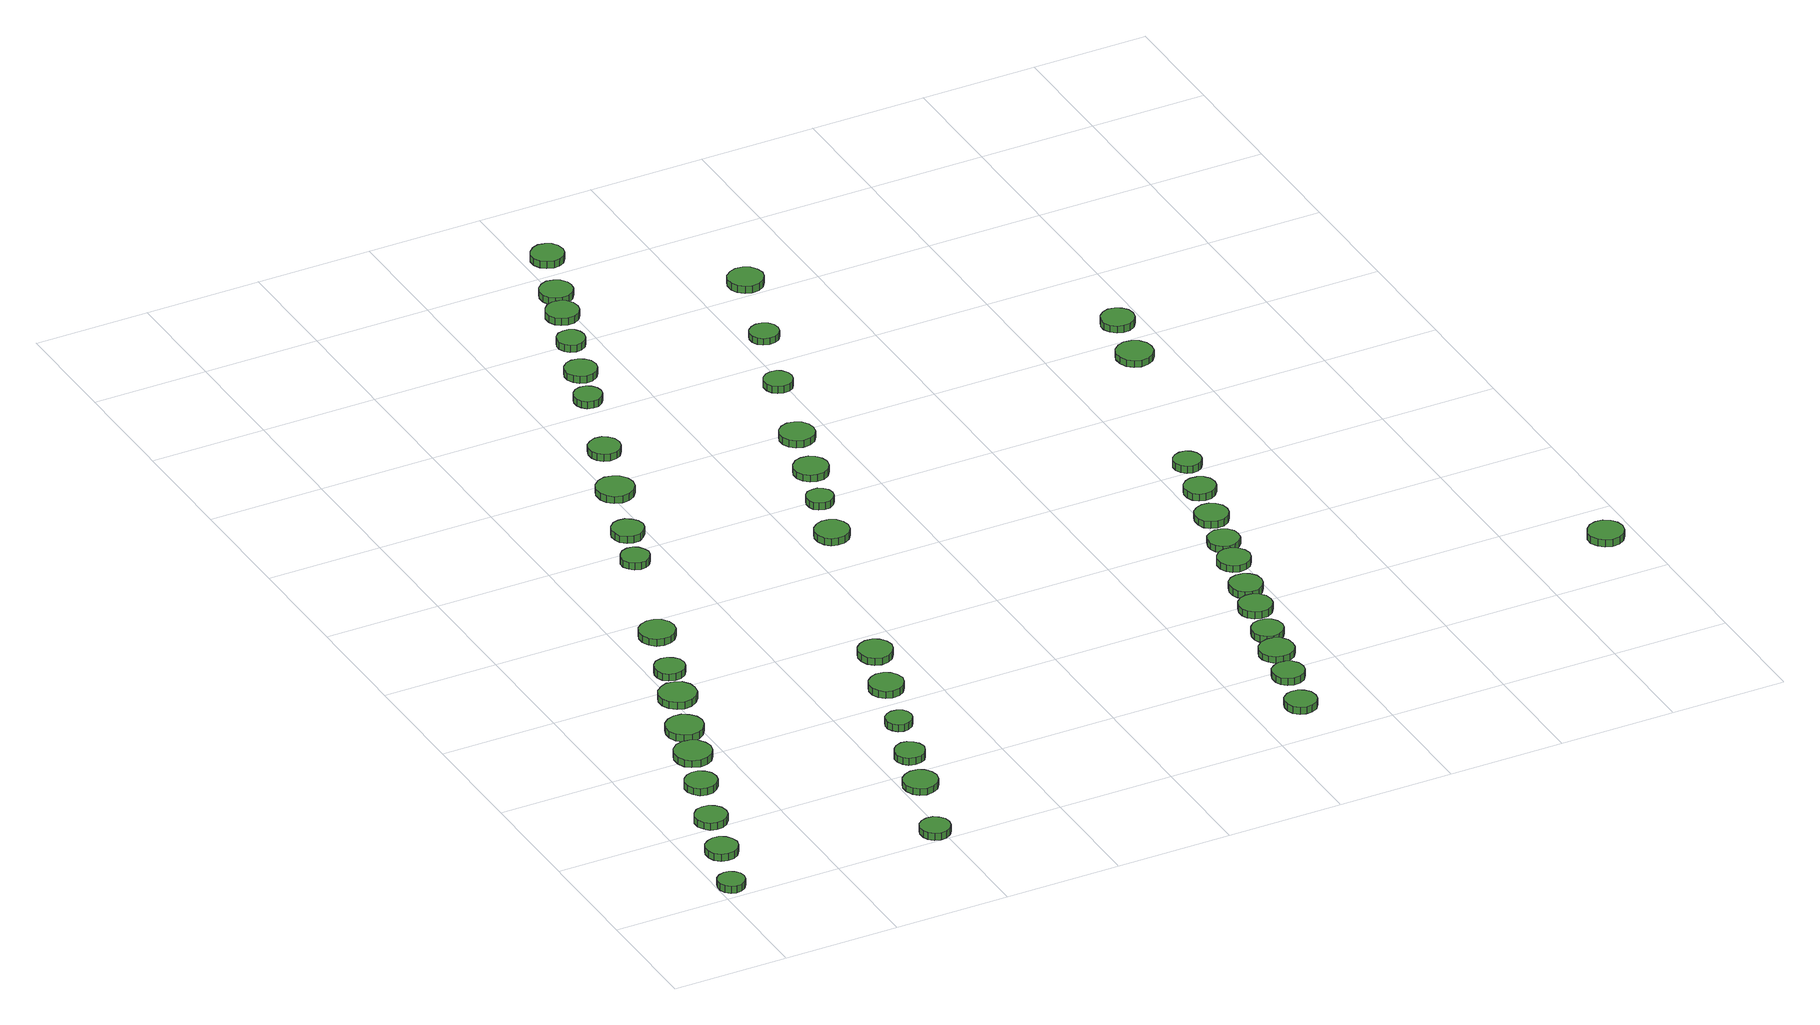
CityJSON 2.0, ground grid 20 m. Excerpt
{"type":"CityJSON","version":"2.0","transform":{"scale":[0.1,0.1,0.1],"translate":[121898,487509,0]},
"CityObjects":{
"tree1":{"type":"SolitaryVegetationObject","attributes":{"function":"something"},"geometry":[{"type":"MultiSurface","lod":"1","boundaries":[[[0,1,2,3,4,5,6,7,8,9,10,11,12,13,14]],[[15,16,17,18,19,20,21,22,23,24,25,26,27,28,29]],[[0,29,28,1]],[[1,28,27,2]],[[2,27,26,3]],[[3,26,25,4]],[[4,25,24,5]],[[5,24,23,6]],[[6,23,22,7]],[[7,22,21,8]],[[8,21,20,9]],[[9,20,19,10]],[[10,19,18,11]],[[11,18,17,12]],[[12,17,16,13]],[[13,16,15,14]],[[14,15,29,0]]]}]},
"tree2":{"type":"SolitaryVegetationObject","attributes":{"function":"something"},"geometry":[{"type":"MultiSurface","lod":"1","boundaries":[[[30,31,32,33,34,35,36,37,38,39,40,41,42,43,44]],[[45,46,47,48,49,50,51,52,53,54,55,56,57,58,59]],[[30,59,58,31]],[[31,58,57,32]],[[32,57,56,33]],[[33,56,55,34]],[[34,55,54,35]],[[35,54,53,36]],[[36,53,52,37]],[[37,52,51,38]],[[38,51,50,39]],[[39,50,49,40]],[[40,49,48,41]],[[41,48,47,42]],[[42,47,46,43]],[[43,46,45,44]],[[44,45,59,30]]]}]},
"tree3":{"type":"SolitaryVegetationObject","attributes":{"function":"something"},"geometry":[{"type":"MultiSurface","lod":"1","boundaries":[[[60,61,62,63,64,65,66,67,68,69,70,71,72,73,74]],[[75,76,77,78,79,80,81,82,83,84,85,86,87,88,89]],[[60,89,88,61]],[[61,88,87,62]],[[62,87,86,63]],[[63,86,85,64]],[[64,85,84,65]],[[65,84,83,66]],[[66,83,82,67]],[[67,82,81,68]],[[68,81,80,69]],[[69,80,79,70]],[[70,79,78,71]],[[71,78,77,72]],[[72,77,76,73]],[[73,76,75,74]],[[74,75,89,60]]]}]},
"tree4":{"type":"SolitaryVegetationObject","attributes":{"function":"something"},"geometry":[{"type":"MultiSurface","lod":"1","boundaries":[[[90,91,92,93,94,95,96,97,98,99,100,101,102,103,104]],[[105,106,107,108,109,110,111,112,113,114,115,116,117,118,119]],[[90,119,118,91]],[[91,118,117,92]],[[92,117,116,93]],[[93,116,115,94]],[[94,115,114,95]],[[95,114,113,96]],[[96,113,112,97]],[[97,112,111,98]],[[98,111,110,99]],[[99,110,109,100]],[[100,109,108,101]],[[101,108,107,102]],[[102,107,106,103]],[[103,106,105,104]],[[104,105,119,90]]]}]},
"tree5":{"type":"SolitaryVegetationObject","attributes":{"function":"something"},"geometry":[{"type":"MultiSurface","lod":"1","boundaries":[[[120,121,122,123,124,125,126,127,128,129,130,131,132,133,134]],[[135,136,137,138,139,140,141,142,143,144,145,146,147,148,149]],[[120,149,148,121]],[[121,148,147,122]],[[122,147,146,123]],[[123,146,145,124]],[[124,145,144,125]],[[125,144,143,126]],[[126,143,142,127]],[[127,142,141,128]],[[128,141,140,129]],[[129,140,139,130]],[[130,139,138,131]],[[131,138,137,132]],[[132,137,136,133]],[[133,136,135,134]],[[134,135,149,120]]]}]},
"tree6":{"type":"SolitaryVegetationObject","attributes":{"function":"something"},"geometry":[{"type":"MultiSurface","lod":"1","boundaries":[[[150,151,152,153,154,155,156,157,158,159,160,161,162,163,164]],[[165,166,167,168,169,170,171,172,173,174,175,176,177,178,179]],[[150,179,178,151]],[[151,178,177,152]],[[152,177,176,153]],[[153,176,175,154]],[[154,175,174,155]],[[155,174,173,156]],[[156,173,172,157]],[[157,172,171,158]],[[158,171,170,159]],[[159,170,169,160]],[[160,169,168,161]],[[161,168,167,162]],[[162,167,166,163]],[[163,166,165,164]],[[164,165,179,150]]]}]},
"tree7":{"type":"SolitaryVegetationObject","attributes":{"function":"something"},"geometry":[{"type":"MultiSurface","lod":"1","boundaries":[[[180,181,182,183,184,185,186,187,188,189,190,191,192,193,194]],[[195,196,197,198,199,200,201,202,203,204,205,206,207,208,209]],[[180,209,208,181]],[[181,208,207,182]],[[182,207,206,183]],[[183,206,205,184]],[[184,205,204,185]],[[185,204,203,186]],[[186,203,202,187]],[[187,202,201,188]],[[188,201,200,189]],[[189,200,199,190]],[[190,199,198,191]],[[191,198,197,192]],[[192,197,196,193]],[[193,196,195,194]],[[194,195,209,180]]]}]},
"tree8":{"type":"SolitaryVegetationObject","attributes":{"function":"something"},"geometry":[{"type":"MultiSurface","lod":"1","boundaries":[[[210,211,212,213,214,215,216,217,218,219,220,221,222,223,224]],[[225,226,227,228,229,230,231,232,233,234,235,236,237,238,239]],[[210,239,238,211]],[[211,238,237,212]],[[212,237,236,213]],[[213,236,235,214]],[[214,235,234,215]],[[215,234,233,216]],[[216,233,232,217]],[[217,232,231,218]],[[218,231,230,219]],[[219,230,229,220]],[[220,229,228,221]],[[221,228,227,222]],[[222,227,226,223]],[[223,226,225,224]],[[224,225,239,210]]]}]},
"tree9":{"type":"SolitaryVegetationObject","attributes":{"function":"something"},"geometry":[{"type":"MultiSurface","lod":"1","boundaries":[[[240,241,242,243,244,245,246,247,248,249,250,251,252,253,254]],[[255,256,257,258,259,260,261,262,263,264,265,266,267,268,269]],[[240,269,268,241]],[[241,268,267,242]],[[242,267,266,243]],[[243,266,265,244]],[[244,265,264,245]],[[245,264,263,246]],[[246,263,262,247]],[[247,262,261,248]],[[248,261,260,249]],[[249,260,259,250]],[[250,259,258,251]],[[251,258,257,252]],[[252,257,256,253]],[[253,256,255,254]],[[254,255,269,240]]]}]},
"tree10":{"type":"SolitaryVegetationObject","attributes":{"function":"something"},"geometry":[{"type":"MultiSurface","lod":"1","boundaries":[[[270,271,272,273,274,275,276,277,278,279,280,281,282,283,284]],[[285,286,287,288,289,290,291,292,293,294,295,296,297,298,299]],[[270,299,298,271]],[[271,298,297,272]],[[272,297,296,273]],[[273,296,295,274]],[[274,295,294,275]],[[275,294,293,276]],[[276,293,292,277]],[[277,292,291,278]],[[278,291,290,279]],[[279,290,289,280]],[[280,289,288,281]],[[281,288,287,282]],[[282,287,286,283]],[[283,286,285,284]],[[284,285,299,270]]]}]},
"tree11":{"type":"SolitaryVegetationObject","attributes":{"function":"something"},"geometry":[{"type":"MultiSurface","lod":"1","boundaries":[[[300,301,302,303,304,305,306,307,308,309,310,311,312,313,314]],[[315,316,317,318,319,320,321,322,323,324,325,326,327,328,329]],[[300,329,328,301]],[[301,328,327,302]],[[302,327,326,303]],[[303,326,325,304]],[[304,325,324,305]],[[305,324,323,306]],[[306,323,322,307]],[[307,322,321,308]],[[308,321,320,309]],[[309,320,319,310]],[[310,319,318,311]],[[311,318,317,312]],[[312,317,316,313]],[[313,316,315,314]],[[314,315,329,300]]]}]},
"tree12":{"type":"SolitaryVegetationObject","attributes":{"function":"something"},"geometry":[{"type":"MultiSurface","lod":"1","boundaries":[[[330,331,332,333,334,335,336,337,338,339,340,341,342,343,344]],[[345,346,347,348,349,350,351,352,353,354,355,356,357,358,359]],[[330,359,358,331]],[[331,358,357,332]],[[332,357,356,333]],[[333,356,355,334]],[[334,355,354,335]],[[335,354,353,336]],[[336,353,352,337]],[[337,352,351,338]],[[338,351,350,339]],[[339,350,349,340]],[[340,349,348,341]],[[341,348,347,342]],[[342,347,346,343]],[[343,346,345,344]],[[344,345,359,330]]]}]},
"tree13":{"type":"SolitaryVegetationObject","attributes":{"function":"something"},"geometry":[{"type":"MultiSurface","lod":"1","boundaries":[[[360,361,362,363,364,365,366,367,368,369,370,371,372,373,374]],[[375,376,377,378,379,380,381,382,383,384,385,386,387,388,389]],[[360,389,388,361]],[[361,388,387,362]],[[362,387,386,363]],[[363,386,385,364]],[[364,385,384,365]],[[365,384,383,366]],[[366,383,382,367]],[[367,382,381,368]],[[368,381,380,369]],[[369,380,379,370]],[[370,379,378,371]],[[371,378,377,372]],[[372,377,376,373]],[[373,376,375,374]],[[374,375,389,360]]]}]},
"tree14":{"type":"SolitaryVegetationObject","attributes":{"function":"something"},"geometry":[{"type":"MultiSurface","lod":"1","boundaries":[[[390,391,392,393,394,395,396,397,398,399,400,401,402,403,404]],[[405,406,407,408,409,410,411,412,413,414,415,416,417,418,419]],[[390,419,418,391]],[[391,418,417,392]],[[392,417,416,393]],[[393,416,415,394]],[[394,415,414,395]],[[395,414,413,396]],[[396,413,412,397]],[[397,412,411,398]],[[398,411,410,399]],[[399,410,409,400]],[[400,409,408,401]],[[401,408,407,402]],[[402,407,406,403]],[[403,406,405,404]],[[404,405,419,390]]]}]},
"tree15":{"type":"SolitaryVegetationObject","attributes":{"function":"something"},"geometry":[{"type":"MultiSurface","lod":"1","boundaries":[[[420,421,422,423,424,425,426,427,428,429,430,431,432,433,434]],[[435,436,437,438,439,440,441,442,443,444,445,446,447,448,449]],[[420,449,448,421]],[[421,448,447,422]],[[422,447,446,423]],[[423,446,445,424]],[[424,445,444,425]],[[425,444,443,426]],[[426,443,442,427]],[[427,442,441,428]],[[428,441,440,429]],[[429,440,439,430]],[[430,439,438,431]],[[431,438,437,432]],[[432,437,436,433]],[[433,436,435,434]],[[434,435,449,420]]]}]},
"tree16":{"type":"SolitaryVegetationObject","attributes":{"function":"something"},"geometry":[{"type":"MultiSurface","lod":"1","boundaries":[[[450,451,452,453,454,455,456,457,458,459,460,461,462,463,464]],[[465,466,467,468,469,470,471,472,473,474,475,476,477,478,479]],[[450,479,478,451]],[[451,478,477,452]],[[452,477,476,453]],[[453,476,475,454]],[[454,475,474,455]],[[455,474,473,456]],[[456,473,472,457]],[[457,472,471,458]],[[458,471,470,459]],[[459,470,469,460]],[[460,469,468,461]],[[461,468,467,462]],[[462,467,466,463]],[[463,466,465,464]],[[464,465,479,450]]]}]},
"tree17":{"type":"SolitaryVegetationObject","attributes":{"function":"something"},"geometry":[{"type":"MultiSurface","lod":"1","boundaries":[[[480,481,482,483,484,485,486,487,488,489,490,491,492,493,494]],[[495,496,497,498,499,500,501,502,503,504,505,506,507,508,509]],[[480,509,508,481]],[[481,508,507,482]],[[482,507,506,483]],[[483,506,505,484]],[[484,505,504,485]],[[485,504,503,486]],[[486,503,502,487]],[[487,502,501,488]],[[488,501,500,489]],[[489,500,499,490]],[[490,499,498,491]],[[491,498,497,492]],[[492,497,496,493]],[[493,496,495,494]],[[494,495,509,480]]]}]},
"tree18":{"type":"SolitaryVegetationObject","attributes":{"function":"something"},"geometry":[{"type":"MultiSurface","lod":"1","boundaries":[[[510,511,512,513,514,515,516,517,518,519,520,521,522,523,524]],[[525,526,527,528,529,530,531,532,533,534,535,536,537,538,539]],[[510,539,538,511]],[[511,538,537,512]],[[512,537,536,513]],[[513,536,535,514]],[[514,535,534,515]],[[515,534,533,516]],[[516,533,532,517]],[[517,532,531,518]],[[518,531,530,519]],[[519,530,529,520]],[[520,529,528,521]],[[521,528,527,522]],[[522,527,526,523]],[[523,526,525,524]],[[524,525,539,510]]]}]},
"tree19":{"type":"SolitaryVegetationObject","attributes":{"function":"something"},"geometry":[{"type":"MultiSurface","lod":"1","boundaries":[[[540,541,542,543,544,545,546,547,548,549,550,551,552,553,554]],[[555,556,557,558,559,560,561,562,563,564,565,566,567,568,569]],[[540,569,568,541]],[[541,568,567,542]],[[542,567,566,543]],[[543,566,565,544]],[[544,565,564,545]],[[545,564,563,546]],[[546,563,562,547]],[[547,562,561,548]],[[548,561,560,549]],[[549,560,559,550]],[[550,559,558,551]],[[551,558,557,552]],[[552,557,556,553]],[[553,556,555,554]],[[554,555,569,540]]]}]},
"tree20":{"type":"SolitaryVegetationObject","attributes":{"function":"something"},"geometry":[{"type":"MultiSurface","lod":"1","boundaries":[[[570,571,572,573,574,575,576,577,578,579,580,581,582,583,584]],[[585,586,587,588,589,590,591,592,593,594,595,596,597,598,599]],[[570,599,598,571]],[[571,598,597,572]],[[572,597,596,573]],[[573,596,595,574]],[[574,595,594,575]],[[575,594,593,576]],[[576,593,592,577]],[[577,592,591,578]],[[578,591,590,579]],[[579,590,589,580]],[[580,589,588,581]],[[581,588,587,582]],[[582,587,586,583]],[[583,586,585,584]],[[584,585,599,570]]]}]},
"tree21":{"type":"SolitaryVegetationObject","attributes":{"function":"something"},"geometry":[{"type":"MultiSurface","lod":"1","boundaries":[[[600,601,602,603,604,605,606,607,608,609,610,611,612,613,614]],[[615,616,617,618,619,620,621,622,623,624,625,626,627,628,629]],[[600,629,628,601]],[[601,628,627,602]],[[602,627,626,603]],[[603,626,625,604]],[[604,625,624,605]],[[605,624,623,606]],[[606,623,622,607]],[[607,622,621,608]],[[608,621,620,609]],[[609,620,619,610]],[[610,619,618,611]],[[611,618,617,612]],[[612,617,616,613]],[[613,616,615,614]],[[614,615,629,600]]]}]},
"tree22":{"type":"SolitaryVegetationObject","attributes":{"function":"something"},"geometry":[{"type":"MultiSurface","lod":"1","boundaries":[[[630,631,632,633,634,635,636,637,638,639,640,641,642,643,644]],[[645,646,647,648,649,650,651,652,653,654,655,656,657,658,659]],[[630,659,658,631]],[[631,658,657,632]],[[632,657,656,633]],[[633,656,655,634]],[[634,655,654,635]],[[635,654,653,636]],[[636,653,652,637]],[[637,652,651,638]],[[638,651,650,639]],[[639,650,649,640]],[[640,649,648,641]],[[641,648,647,642]],[[642,647,646,643]],[[643,646,645,644]],[[644,645,659,630]]]}]},
"tree23":{"type":"SolitaryVegetationObject","attributes":{"function":"something"},"geometry":[{"type":"MultiSurface","lod":"1","boundaries":[[[660,661,662,663,664,665,666,667,668,669,670,671,672,673,674]],[[675,676,677,678,679,680,681,682,683,684,685,686,687,688,689]],[[660,689,688,661]],[[661,688,687,662]],[[662,687,686,663]],[[663,686,685,664]],[[664,685,684,665]],[[665,684,683,666]],[[666,683,682,667]],[[667,682,681,668]],[[668,681,680,669]],[[669,680,679,670]],[[670,679,678,671]],[[671,678,677,672]],[[672,677,676,673]],[[673,676,675,674]],[[674,675,689,660]]]}]},
"tree24":{"type":"SolitaryVegetationObject","attributes":{"function":"something"},"geometry":[{"type":"MultiSurface","lod":"1","boundaries":[[[690,691,692,693,694,695,696,697,698,699,700,701,702,703,704]],[[705,706,707,708,709,710,711,712,713,714,715,716,717,718,719]],[[690,719,718,691]],[[691,718,717,692]],[[692,717,716,693]],[[693,716,715,694]],[[694,715,714,695]],[[695,714,713,696]],[[696,713,712,697]],[[697,712,711,698]],[[698,711,710,699]],[[699,710,709,700]],[[700,709,708,701]],[[701,708,707,702]],[[702,707,706,703]],[[703,706,705,704]],[[704,705,719,690]]]}]},
"tree25":{"type":"SolitaryVegetationObject","attributes":{"function":"something"},"geometry":[{"type":"MultiSurface","lod":"1","boundaries":[[[720,721,722,723,724,725,726,727,728,729,730,731,732,733,734]],[[735,736,737,738,739,740,741,742,743,744,745,746,747,748,749]],[[720,749,748,721]],[[721,748,747,722]],[[722,747,746,723]],[[723,746,745,724]],[[724,745,744,725]],[[725,744,743,726]],[[726,743,742,727]],[[727,742,741,728]],[[728,741,740,729]],[[729,740,739,730]],[[730,739,738,731]],[[731,738,737,732]],[[732,737,736,733]],[[733,736,735,734]],[[734,735,749,720]]]}]},
"tree26":{"type":"SolitaryVegetationObject","attributes":{"function":"something"},"geometry":[{"type":"MultiSurface","lod":"1","boundaries":[[[750,751,752,753,754,755,756,757,758,759,760,761,762,763,764]],[[765,766,767,768,769,770,771,772,773,774,775,776,777,778,779]],[[750,779,778,751]],[[751,778,777,752]],[[752,777,776,753]],[[753,776,775,754]],[[754,775,774,755]],[[755,774,773,756]],[[756,773,772,757]],[[757,772,771,758]],[[758,771,770,759]],[[759,770,769,760]],[[760,769,768,761]],[[761,768,767,762]],[[762,767,766,763]],[[763,766,765,764]],[[764,765,779,750]]]}]},
"tree27":{"type":"SolitaryVegetationObject","attributes":{"function":"something"},"geometry":[{"type":"MultiSurface","lod":"1","boundaries":[[[780,781,782,783,784,785,786,787,788,789,790,791,792,793,794]],[[795,796,797,798,799,800,801,802,803,804,805,806,807,808,809]],[[780,809,808,781]],[[781,808,807,782]],[[782,807,806,783]],[[783,806,805,784]],[[784,805,804,785]],[[785,804,803,786]],[[786,803,802,787]],[[787,802,801,788]],[[788,801,800,789]],[[789,800,799,790]],[[790,799,798,791]],[[791,798,797,792]],[[792,797,796,793]],[[793,796,795,794]],[[794,795,809,780]]]}]},
"tree28":{"type":"SolitaryVegetationObject","attributes":{"function":"something"},"geometry":[{"type":"MultiSurface","lod":"1","boundaries":[[[810,811,812,813,814,815,816,817,818,819,820,821,822,823,824]],[[825,826,827,828,829,830,831,832,833,834,835,836,837,838,839]],[[810,839,838,811]],[[811,838,837,812]],[[812,837,836,813]],[[813,836,835,814]],[[814,835,834,815]],[[815,834,833,816]],[[816,833,832,817]],[[817,832,831,818]],[[818,831,830,819]],[[819,830,829,820]],[[820,829,828,821]],[[821,828,827,822]],[[822,827,826,823]],[[823,826,825,824]],[[824,825,839,810]]]}]},
"tree29":{"type":"SolitaryVegetationObject","attributes":{"function":"something"},"geometry":[{"type":"MultiSurface","lod":"1","boundaries":[[[840,841,842,843,844,845,846,847,848,849,850,851,852,853,854]],[[855,856,857,858,859,860,861,862,863,864,865,866,867,868,869]],[[840,869,868,841]],[[841,868,867,842]],[[842,867,866,843]],[[843,866,865,844]],[[844,865,864,845]],[[845,864,863,846]],[[846,863,862,847]],[[847,862,861,848]],[[848,861,860,849]],[[849,860,859,850]],[[850,859,858,851]],[[851,858,857,852]],[[852,857,856,853]],[[853,856,855,854]],[[854,855,869,840]]]}]},
"tree30":{"type":"SolitaryVegetationObject","attributes":{"function":"something"},"geometry":[{"type":"MultiSurface","lod":"1","boundaries":[[[870,871,872,873,874,875,876,877,878,879,880,881,882,883,884]],[[885,886,887,888,889,890,891,892,893,894,895,896,897,898,899]],[[870,899,898,871]],[[871,898,897,872]],[[872,897,896,873]],[[873,896,895,874]],[[874,895,894,875]],[[875,894,893,876]],[[876,893,892,877]],[[877,892,891,878]],[[878,891,890,879]],[[879,890,889,880]],[[880,889,888,881]],[[881,888,887,882]],[[882,887,886,883]],[[883,886,885,884]],[[884,885,899,870]]]}]},
"tree31":{"type":"SolitaryVegetationObject","attributes":{"function":"something"},"geometry":[{"type":"MultiSurface","lod":"1","boundaries":[[[900,901,902,903,904,905,906,907,908,909,910,911,912,913,914]],[[915,916,917,918,919,920,921,922,923,924,925,926,927,928,929]],[[900,929,928,901]],[[901,928,927,902]],[[902,927,926,903]],[[903,926,925,904]],[[904,925,924,905]],[[905,924,923,906]],[[906,923,922,907]],[[907,922,921,908]],[[908,921,920,909]],[[909,920,919,910]],[[910,919,918,911]],[[911,918,917,912]],[[912,917,916,913]],[[913,916,915,914]],[[914,915,929,900]]]}]},
"tree32":{"type":"SolitaryVegetationObject","attributes":{"function":"something"},"geometry":[{"type":"MultiSurface","lod":"1","boundaries":[[[930,931,932,933,934,935,936,937,938,939,940,941,942,943,944]],[[945,946,947,948,949,950,951,952,953,954,955,956,957,958,959]],[[930,959,958,931]],[[931,958,957,932]],[[932,957,956,933]],[[933,956,955,934]],[[934,955,954,935]],[[935,954,953,936]],[[936,953,952,937]],[[937,952,951,938]],[[938,951,950,939]],[[939,950,949,940]],[[940,949,948,941]],[[941,948,947,942]],[[942,947,946,943]],[[943,946,945,944]],[[944,945,959,930]]]}]},
"tree33":{"type":"SolitaryVegetationObject","attributes":{"function":"something"},"geometry":[{"type":"MultiSurface","lod":"1","boundaries":[[[960,961,962,963,964,965,966,967,968,969,970,971,972,973,974]],[[975,976,977,978,979,980,981,982,983,984,985,986,987,988,989]],[[960,989,988,961]],[[961,988,987,962]],[[962,987,986,963]],[[963,986,985,964]],[[964,985,984,965]],[[965,984,983,966]],[[966,983,982,967]],[[967,982,981,968]],[[968,981,980,969]],[[969,980,979,970]],[[970,979,978,971]],[[971,978,977,972]],[[972,977,976,973]],[[973,976,975,974]],[[974,975,989,960]]]}]},
"tree34":{"type":"SolitaryVegetationObject","attributes":{"function":"something"},"geometry":[{"type":"MultiSurface","lod":"1","boundaries":[[[990,991,992,993,994,995,996,997,998,999,1000,1001,1002,1003,1004]],[[1005,1006,1007,1008,1009,1010,1011,1012,1013,1014,1015,1016,1017,1018,1019]],[[990,1019,1018,991]],[[991,1018,1017,992]],[[992,1017,1016,993]],[[993,1016,1015,994]],[[994,1015,1014,995]],[[995,1014,1013,996]],[[996,1013,1012,997]],[[997,1012,1011,998]],[[998,1011,1010,999]],[[999,1010,1009,1000]],[[1000,1009,1008,1001]],[[1001,1008,1007,1002]],[[1002,1007,1006,1003]],[[1003,1006,1005,1004]],[[1004,1005,1019,990]]]}]},
"tree35":{"type":"SolitaryVegetationObject","attributes":{"function":"something"},"geometry":[{"type":"MultiSurface","lod":"1","boundaries":[[[1020,1021,1022,1023,1024,1025,1026,1027,1028,1029,1030,1031,1032,1033,1034]],[[1035,1036,1037,1038,1039,1040,1041,1042,1043,1044,1045,1046,1047,1048,1049]],[[1020,1049,1048,1021]],[[1021,1048,1047,1022]],[[1022,1047,1046,1023]],[[1023,1046,1045,1024]],[[1024,1045,1044,1025]],[[1025,1044,1043,1026]],[[1026,1043,1042,1027]],[[1027,1042,1041,1028]],[[1028,1041,1040,1029]],[[1029,1040,1039,1030]],[[1030,1039,1038,1031]],[[1031,1038,1037,1032]],[[1032,1037,1036,1033]],[[1033,1036,1035,1034]],[[1034,1035,1049,1020]]]}]},
"tree36":{"type":"SolitaryVegetationObject","attributes":{"function":"something"},"geometry":[{"type":"MultiSurface","lod":"1","boundaries":[[[1050,1051,1052,1053,1054,1055,1056,1057,1058,1059,1060,1061,1062,1063,1064]],[[1065,1066,1067,1068,1069,1070,1071,1072,1073,1074,1075,1076,1077,1078,1079]],[[1050,1079,1078,1051]],[[1051,1078,1077,1052]],[[1052,1077,1076,1053]],[[1053,1076,1075,1054]],[[1054,1075,1074,1055]],[[1055,1074,1073,1056]],[[1056,1073,1072,1057]],[[1057,1072,1071,1058]],[[1058,1071,1070,1059]],[[1059,1070,1069,1060]],[[1060,1069,1068,1061]],[[1061,1068,1067,1062]],[[1062,1067,1066,1063]],[[1063,1066,1065,1064]],[[1064,1065,1079,1050]]]}]},
"tree37":{"type":"SolitaryVegetationObject","attributes":{"function":"something"},"geometry":[{"type":"MultiSurface","lod":"1","boundaries":[[[1080,1081,1082,1083,1084,1085,1086,1087,1088,1089,1090,1091,1092,1093,1094]],[[1095,1096,1097,1098,1099,1100,1101,1102,1103,1104,1105,1106,1107,1108,1109]],[[1080,1109,1108,1081]],[[1081,1108,1107,1082]],[[1082,1107,1106,1083]],[[1083,1106,1105,1084]],[[1084,1105,1104,1085]],[[1085,1104,1103,1086]],[[1086,1103,1102,1087]],[[1087,1102,1101,1088]],[[1088,1101,1100,1089]],[[1089,1100,1099,1090]],[[1090,1099,1098,1091]],[[1091,1098,1097,1092]],[[1092,1097,1096,1093]],[[1093,1096,1095,1094]],[[1094,1095,1109,1080]]]}]},
"tree38":{"type":"SolitaryVegetationObject","attributes":{"function":"something"},"geometry":[{"type":"MultiSurface","lod":"1","boundaries":[[[1110,1111,1112,1113,1114,1115,1116,1117,1118,1119,1120,1121,1122,1123,1124]],[[1125,1126,1127,1128,1129,1130,1131,1132,1133,1134,1135,1136,1137,1138,1139]],[[1110,1139,1138,1111]],[[1111,1138,1137,1112]],[[1112,1137,1136,1113]],[[1113,1136,1135,1114]],[[1114,1135,1134,1115]],[[1115,1134,1133,1116]],[[1116,1133,1132,1117]],[[1117,1132,1131,1118]],[[1118,1131,1130,1119]],[[1119,1130,1129,1120]],[[1120,1129,1128,1121]],[[1121,1128,1127,1122]],[[1122,1127,1126,1123]],[[1123,1126,1125,1124]],[[1124,1125,1139,1110]]]}]},
"tree39":{"type":"SolitaryVegetationObject","attributes":{"function":"something"},"geometry":[{"type":"MultiSurface","lod":"1","boundaries":[[[1140,1141,1142,1143,1144,1145,1146,1147,1148,1149,1150,1151,1152,1153,1154]],[[1155,1156,1157,1158,1159,1160,1161,1162,1163,1164,1165,1166,1167,1168,1169]],[[1140,1169,1168,1141]],[[1141,1168,1167,1142]],[[1142,1167,1166,1143]],[[1143,1166,1165,1144]],[[1144,1165,1164,1145]],[[1145,1164,1163,1146]],[[1146,1163,1162,1147]],[[1147,1162,1161,1148]],[[1148,1161,1160,1149]],[[1149,1160,1159,1150]],[[1150,1159,1158,1151]],[[1151,1158,1157,1152]],[[1152,1157,1156,1153]],[[1153,1156,1155,1154]],[[1154,1155,1169,1140]]]}]},
"tree40":{"type":"SolitaryVegetationObject","attributes":{"function":"something"},"geometry":[{"type":"MultiSurface","lod":"1","boundaries":[[[1170,1171,1172,1173,1174,1175,1176,1177,1178,1179,1180,1181,1182,1183,1184]],[[1185,1186,1187,1188,1189,1190,1191,1192,1193,1194,1195,1196,1197,1198,1199]],[[1170,1199,1198,1171]],[[1171,1198,1197,1172]],[[1172,1197,1196,1173]],[[1173,1196,1195,1174]],[[1174,1195,1194,1175]],[[1175,1194,1193,1176]],[[1176,1193,1192,1177]],[[1177,1192,1191,1178]],[[1178,1191,1190,1179]],[[1179,1190,1189,1180]],[[1180,1189,1188,1181]],[[1181,1188,1187,1182]],[[1182,1187,1186,1183]],[[1183,1186,1185,1184]],[[1184,1185,1199,1170]]]}]},
"tree41":{"type":"SolitaryVegetationObject","attributes":{"function":"something"},"geometry":[{"type":"MultiSurface","lod":"1","boundaries":[[[1200,1201,1202,1203,1204,1205,1206,1207,1208,1209,1210,1211,1212,1213,1214]],[[1215,1216,1217,1218,1219,1220,1221,1222,1223,1224,1225,1226,1227,1228,1229]],[[1200,1229,1228,1201]],[[1201,1228,1227,1202]],[[1202,1227,1226,1203]],[[1203,1226,1225,1204]],[[1204,1225,1224,1205]],[[1205,1224,1223,1206]],[[1206,1223,1222,1207]],[[1207,1222,1221,1208]],[[1208,1221,1220,1209]],[[1209,1220,1219,1210]],[[1210,1219,1218,1211]],[[1211,1218,1217,1212]],[[1212,1217,1216,1213]],[[1213,1216,1215,1214]],[[1214,1215,1229,1200]]]}]},
"tree42":{"type":"SolitaryVegetationObject","attributes":{"function":"something"},"geometry":[{"type":"MultiSurface","lod":"1","boundaries":[[[1230,1231,1232,1233,1234,1235,1236,1237,1238,1239,1240,1241,1242,1243,1244]],[[1245,1246,1247,1248,1249,1250,1251,1252,1253,1254,1255,1256,1257,1258,1259]],[[1230,1259,1258,1231]],[[1231,1258,1257,1232]],[[1232,1257,1256,1233]],[[1233,1256,1255,1234]],[[1234,1255,1254,1235]],[[1235,1254,1253,1236]],[[1236,1253,1252,1237]],[[1237,1252,1251,1238]],[[1238,1251,1250,1239]],[[1239,1250,1249,1240]],[[1240,1249,1248,1241]],[[1241,1248,1247,1242]],[[1242,1247,1246,1243]],[[1243,1246,1245,1244]],[[1244,1245,1259,1230]]]}]},
"tree43":{"type":"SolitaryVegetationObject","attributes":{"function":"something"},"geometry":[{"type":"MultiSurface","lod":"1","boundaries":[[[1260,1261,1262,1263,1264,1265,1266,1267,1268,1269,1270,1271,1272,1273,1274]],[[1275,1276,1277,1278,1279,1280,1281,1282,1283,1284,1285,1286,1287,1288,1289]],[[1260,1289,1288,1261]],[[1261,1288,1287,1262]],[[1262,1287,1286,1263]],[[1263,1286,1285,1264]],[[1264,1285,1284,1265]],[[1265,1284,1283,1266]],[[1266,1283,1282,1267]],[[1267,1282,1281,1268]],[[1268,1281,1280,1269]],[[1269,1280,1279,1270]],[[1270,1279,1278,1271]],[[1271,1278,1277,1272]],[[1272,1277,1276,1273]],[[1273,1276,1275,1274]],[[1274,1275,1289,1260]]]}]},
"tree44":{"type":"SolitaryVegetationObject","attributes":{"function":"something"},"geometry":[{"type":"MultiSurface","lod":"1","boundaries":[[[1290,1291,1292,1293,1294,1295,1296,1297,1298,1299,1300,1301,1302,1303,1304]],[[1305,1306,1307,1308,1309,1310,1311,1312,1313,1314,1315,1316,1317,1318,1319]],[[1290,1319,1318,1291]],[[1291,1318,1317,1292]],[[1292,1317,1316,1293]],[[1293,1316,1315,1294]],[[1294,1315,1314,1295]],[[1295,1314,1313,1296]],[[1296,1313,1312,1297]],[[1297,1312,1311,1298]],[[1298,1311,1310,1299]],[[1299,1310,1309,1300]],[[1300,1309,1308,1301]],[[1301,1308,1307,1302]],[[1302,1307,1306,1303]],[[1303,1306,1305,1304]],[[1304,1305,1319,1290]]]}]},
"tree45":{"type":"SolitaryVegetationObject","attributes":{"function":"something"},"geometry":[{"type":"MultiSurface","lod":"1","boundaries":[[[1320,1321,1322,1323,1324,1325,1326,1327,1328,1329,1330,1331,1332,1333,1334]],[[1335,1336,1337,1338,1339,1340,1341,1342,1343,1344,1345,1346,1347,1348,1349]],[[1320,1349,1348,1321]],[[1321,1348,1347,1322]],[[1322,1347,1346,1323]],[[1323,1346,1345,1324]],[[1324,1345,1344,1325]],[[1325,1344,1343,1326]],[[1326,1343,1342,1327]],[[1327,1342,1341,1328]],[[1328,1341,1340,1329]],[[1329,1340,1339,1330]],[[1330,1339,1338,1331]],[[1331,1338,1337,1332]],[[1332,1337,1336,1333]],[[1333,1336,1335,1334]],[[1334,1335,1349,1320]]]}]},
"tree46":{"type":"SolitaryVegetationObject","attributes":{"function":"something"},"geometry":[{"type":"MultiSurface","lod":"1","boundaries":[[[1350,1351,1352,1353,1354,1355,1356,1357,1358,1359,1360,1361,1362,1363,1364]],[[1365,1366,1367,1368,1369,1370,1371,1372,1373,1374,1375,1376,1377,1378,1379]],[[1350,1379,1378,1351]],[[1351,1378,1377,1352]],[[1352,1377,1376,1353]],[[1353,1376,1375,1354]],[[1354,1375,1374,1355]],[[1355,1374,1373,1356]],[[1356,1373,1372,1357]],[[1357,1372,1371,1358]],[[1358,1371,1370,1359]],[[1359,1370,1369,1360]],[[1360,1369,1368,1361]],[[1361,1368,1367,1362]],[[1362,1367,1366,1363]],[[1363,1366,1365,1364]],[[1364,1365,1379,1350]]]}]}
},
"vertices":[
[46,31,16],[44,41,16],[38,48,16],[30,53,16],[21,54,16],[12,51,16],[4,45,16],[1,36,16],[1,27,16],[4,18,16],[12,11,16],[21,8,16],[30,9,16],[38,14,16],[44,22,16],[44,22,3],[38,14,3],[30,9,3],[21,8,3],[12,11,3],[4,18,3],[1,27,3],[1,36,3],[4,45,3],[12,51,3],[21,54,3],[30,53,3],[38,48,3],[44,41,3],[46,31,3],
[84,128,16],[81,139,16],[75,148,16],[65,154,16],[54,155,16],[43,151,16],[34,144,16],[30,134,16],[30,122,16],[34,112,16],[43,104,16],[54,101,16],[65,102,16],[75,108,16],[81,117,16],[81,117,3],[75,108,3],[65,102,3],[54,101,3],[43,104,3],[34,112,3],[30,122,3],[30,134,3],[34,144,3],[43,151,3],[54,155,3],[65,154,3],[75,148,3],[81,139,3],[84,128,3],
[112,219,16],[110,230,16],[103,239,16],[93,245,16],[82,246,16],[71,243,16],[63,235,16],[58,225,16],[58,213,16],[63,203,16],[71,195,16],[82,192,16],[93,193,16],[103,199,16],[110,208,16],[110,208,3],[103,199,3],[93,193,3],[82,192,3],[71,195,3],[63,203,3],[58,213,3],[58,225,3],[63,235,3],[71,243,3],[82,246,3],[93,245,3],[103,239,3],[110,230,3],[112,219,3],
[146,319,16],[144,330,16],[137,339,16],[127,345,16],[116,346,16],[105,342,16],[97,335,16],[92,325,16],[92,313,16],[97,303,16],[105,295,16],[116,292,16],[127,293,16],[137,299,16],[144,308,16],[144,308,3],[137,299,3],[127,293,3],[116,292,3],[105,295,3],[97,303,3],[92,313,3],[92,325,3],[97,335,3],[105,342,3],[116,346,3],[127,345,3],[137,339,3],[144,330,3],[146,319,3],
[180,402,17],[177,415,17],[169,426,17],[158,432,17],[145,434,17],[132,430,17],[122,421,17],[117,409,17],[117,396,17],[122,383,17],[132,375,17],[145,370,17],[158,372,17],[169,378,17],[177,389,17],[177,389,4],[169,378,4],[158,372,4],[145,370,4],[132,375,4],[122,383,4],[117,396,4],[117,409,4],[122,421,4],[132,430,4],[145,434,4],[158,432,4],[169,426,4],[177,415,4],[180,402,4],
[205,479,16],[202,492,16],[194,502,16],[183,509,16],[170,510,16],[157,506,16],[147,497,16],[142,485,16],[142,472,16],[147,460,16],[157,451,16],[170,447,16],[183,448,16],[194,455,16],[202,466,16],[202,466,3],[194,455,3],[183,448,3],[170,447,3],[157,451,3],[147,460,3],[142,472,3],[142,485,3],[147,497,3],[157,506,3],[170,510,3],[183,509,3],[194,502,3],[202,492,3],[205,479,3],
[240,571,16],[238,584,16],[230,595,16],[218,601,16],[205,603,16],[193,598,16],[183,590,16],[177,577,16],[177,564,16],[183,552,16],[193,543,16],[205,539,16],[218,541,16],[230,547,16],[238,558,16],[238,558,3],[230,547,3],[218,541,3],[205,539,3],[193,543,3],[183,552,3],[177,564,3],[177,577,3],[183,590,3],[193,598,3],[205,603,3],[218,601,3],[230,595,3],[238,584,3],[240,571,3],
[413,26,15],[411,36,15],[405,44,15],[396,50,15],[385,51,15],[375,48,15],[367,41,15],[363,31,15],[363,20,15],[367,11,15],[375,3,15],[385,0,15],[396,1,15],[405,7,15],[411,15,15],[411,15,2],[405,7,2],[396,1,2],[385,0,2],[375,3,2],[367,11,2],[363,20,2],[363,31,2],[367,41,2],[375,48,2],[385,51,2],[396,50,2],[405,44,2],[411,36,2],[413,26,2],
[260,647,16],[258,658,16],[251,666,16],[242,672,16],[232,673,16],[221,670,16],[213,662,16],[209,653,16],[209,642,16],[213,632,16],[221,625,16],[232,622,16],[242,623,16],[251,628,16],[258,637,16],[258,637,3],[251,628,3],[242,623,3],[232,622,3],[221,625,3],[213,632,3],[209,642,3],[209,653,3],[213,662,3],[221,670,3],[232,673,3],[242,672,3],[251,666,3],[258,658,3],[260,647,3],
[460,158,16],[457,170,16],[450,180,16],[440,186,16],[427,187,16],[416,183,16],[407,175,16],[402,164,16],[402,152,16],[407,140,16],[416,132,16],[427,128,16],[440,130,16],[450,136,16],[457,146,16],[457,146,4],[450,136,4],[440,130,4],[427,128,4],[416,132,4],[407,140,4],[402,152,4],[402,164,4],[407,175,4],[416,183,4],[427,187,4],[440,186,4],[450,180,4],[457,170,4],[460,158,4],
[297,753,17],[295,765,17],[287,776,17],[276,782,17],[264,783,17],[252,779,17],[242,771,17],[237,759,17],[237,747,17],[242,735,17],[252,726,17],[264,723,17],[276,724,17],[287,730,17],[295,740,17],[295,740,4],[287,730,4],[276,724,4],[264,723,4],[252,726,4],[242,735,4],[237,747,4],[237,759,4],[242,771,4],[252,779,4],[264,783,4],[276,782,4],[287,776,4],[295,765,4],[297,753,4],
[482,244,16],[479,255,16],[473,263,16],[464,269,16],[454,270,16],[443,266,16],[436,259,16],[431,250,16],[431,239,16],[436,229,16],[443,222,16],[454,219,16],[464,220,16],[473,225,16],[479,234,16],[479,234,3],[473,225,3],[464,220,3],[454,219,3],[443,222,3],[436,229,3],[431,239,3],[431,250,3],[436,259,3],[443,266,3],[454,270,3],[464,269,3],[473,263,3],[479,255,3],[482,244,3],
[510,341,15],[508,350,15],[503,358,15],[494,362,15],[485,363,15],[476,360,15],[469,354,15],[465,346,15],[465,336,15],[469,328,15],[476,321,15],[485,318,15],[494,319,15],[503,324,15],[508,332,15],[508,332,2],[503,324,2],[494,319,2],[485,318,2],[476,321,2],[469,328,2],[465,336,2],[465,346,2],[469,354,2],[476,360,2],[485,363,2],[494,362,2],[503,358,2],[508,350,2],[510,341,2],
[366,971,15],[363,980,15],[357,989,15],[349,994,15],[339,995,15],[329,992,15],[322,985,15],[317,976,15],[317,965,15],[322,956,15],[329,949,15],[339,946,15],[349,947,15],[357,952,15],[363,961,15],[363,961,2],[357,952,2],[349,947,2],[339,946,2],[329,949,2],[322,956,2],[317,965,2],[317,976,2],[322,985,2],[329,992,2],[339,995,2],[349,994,2],[357,989,2],[363,980,2],[366,971,2],
[547,442,17],[544,454,17],[537,464,17],[527,470,17],[514,471,17],[503,467,17],[494,459,17],[489,448,17],[489,436,17],[494,425,17],[503,416,17],[514,413,17],[527,414,17],[537,420,17],[544,430,17],[544,430,4],[537,420,4],[527,414,4],[514,413,4],[503,416,4],[494,425,4],[489,436,4],[489,448,4],[494,459,4],[503,467,4],[514,471,4],[527,470,4],[537,464,4],[544,454,4],[547,442,4],
[396,1048,16],[393,1059,16],[386,1068,16],[377,1074,16],[365,1075,16],[355,1072,16],[346,1064,16],[342,1054,16],[342,1043,16],[346,1032,16],[355,1025,16],[365,1021,16],[377,1022,16],[386,1028,16],[393,1037,16],[393,1037,3],[386,1028,3],[377,1022,3],[365,1021,3],[355,1025,3],[346,1032,3],[342,1043,3],[342,1054,3],[346,1064,3],[355,1072,3],[365,1075,3],[377,1074,3],[386,1068,3],[393,1059,3],[396,1048,3],
[579,541,16],[576,553,16],[569,563,16],[559,569,16],[546,570,16],[535,566,16],[526,558,16],[521,547,16],[521,535,16],[526,523,16],[535,515,16],[546,511,16],[559,513,16],[569,519,16],[576,529,16],[576,529,3],[569,519,3],[559,513,3],[546,511,3],[535,515,3],[526,523,3],[521,535,3],[521,547,3],[526,558,3],[535,566,3],[546,570,3],[559,569,3],[569,563,3],[576,553,3],[579,541,3],
[440,1167,17],[437,1180,17],[429,1191,17],[418,1197,17],[405,1199,17],[392,1195,17],[382,1186,17],[377,1174,17],[377,1160,17],[382,1148,17],[392,1139,17],[405,1135,17],[418,1137,17],[429,1143,17],[437,1154,17],[437,1154,4],[429,1143,4],[418,1137,4],[405,1135,4],[392,1139,4],[382,1148,4],[377,1160,4],[377,1174,4],[382,1186,4],[392,1195,4],[405,1199,4],[418,1197,4],[429,1191,4],[437,1180,4],[440,1167,4],
[477,1285,16],[475,1296,16],[468,1305,16],[459,1311,16],[447,1312,16],[437,1308,16],[428,1301,16],[424,1290,16],[424,1279,16],[428,1269,16],[437,1261,16],[447,1258,16],[459,1259,16],[468,1264,16],[475,1274,16],[475,1274,3],[468,1264,3],[459,1259,3],[447,1258,3],[437,1261,3],[428,1269,3],[424,1279,3],[424,1290,3],[428,1301,3],[437,1308,3],[447,1312,3],[459,1311,3],[468,1305,3],[475,1296,3],[477,1285,3],
[685,893,16],[682,905,16],[675,915,16],[664,921,16],[652,922,16],[641,918,16],[632,910,16],[627,899,16],[627,887,16],[632,875,16],[641,867,16],[652,864,16],[664,865,16],[675,871,16],[682,881,16],[682,881,3],[675,871,3],[664,865,3],[652,864,3],[641,867,3],[632,875,3],[627,887,3],[627,899,3],[632,910,3],[641,918,3],[652,922,3],[664,921,3],[675,915,3],[682,905,3],[685,893,3],
[524,1437,15],[522,1447,15],[516,1455,15],[508,1460,15],[498,1461,15],[488,1458,15],[481,1451,15],[477,1442,15],[477,1432,15],[481,1423,15],[488,1416,15],[498,1413,15],[508,1414,15],[516,1419,15],[522,1427,15],[522,1427,2],[516,1419,2],[508,1414,2],[498,1413,2],[488,1416,2],[481,1423,2],[477,1432,2],[477,1442,2],[481,1451,2],[488,1458,2],[498,1461,2],[508,1460,2],[516,1455,2],[522,1447,2],[524,1437,2],
[553,1511,16],[551,1522,16],[544,1531,16],[534,1537,16],[523,1538,16],[512,1535,16],[504,1527,16],[499,1517,16],[499,1506,16],[504,1495,16],[512,1488,16],[523,1484,16],[534,1485,16],[544,1491,16],[551,1500,16],[551,1500,3],[544,1491,3],[534,1485,3],[523,1484,3],[512,1488,3],[504,1495,3],[499,1506,3],[499,1517,3],[504,1527,3],[512,1535,3],[523,1538,3],[534,1537,3],[544,1531,3],[551,1522,3],[553,1511,3],
[709,993,15],[707,1002,15],[701,1010,15],[693,1015,15],[684,1015,15],[674,1013,15],[667,1006,15],[664,997,15],[664,988,15],[667,979,15],[674,973,15],[684,970,15],[693,971,15],[701,976,15],[707,983,15],[707,983,2],[701,976,2],[693,971,2],[684,970,2],[674,973,2],[667,979,2],[664,988,2],[664,997,2],[667,1006,2],[674,1013,2],[684,1015,2],[693,1015,2],[701,1010,2],[707,1002,2],[709,993,2],
[578,1599,16],[576,1609,16],[571,1617,16],[562,1622,16],[552,1623,16],[542,1620,16],[535,1613,16],[531,1604,16],[531,1594,16],[535,1585,16],[542,1578,16],[552,1575,16],[562,1576,16],[571,1581,16],[576,1589,16],[576,1589,3],[571,1581,3],[562,1576,3],[552,1575,3],[542,1578,3],[535,1585,3],[531,1594,3],[531,1604,3],[535,1613,3],[542,1620,3],[552,1623,3],[562,1622,3],[571,1617,3],[576,1609,3],[578,1599,3],
[744,1078,16],[741,1090,16],[734,1100,16],[724,1106,16],[711,1107,16],[700,1104,16],[691,1095,16],[686,1084,16],[686,1072,16],[691,1061,16],[700,1053,16],[711,1049,16],[724,1050,16],[734,1056,16],[741,1066,16],[741,1066,3],[734,1056,3],[724,1050,3],[711,1049,3],[700,1053,3],[691,1061,3],[686,1072,3],[686,1084,3],[691,1095,3],[700,1104,3],[711,1107,3],[724,1106,3],[734,1100,3],[741,1090,3],[744,1078,3],
[608,1679,17],[606,1690,17],[599,1700,17],[589,1705,17],[577,1707,17],[566,1703,17],[558,1695,17],[553,1685,17],[553,1673,17],[558,1662,17],[566,1655,17],[577,1651,17],[589,1652,17],[599,1658,17],[606,1667,17],[606,1667,4],[599,1658,4],[589,1652,4],[577,1651,4],[566,1655,4],[558,1662,4],[553,1673,4],[553,1685,4],[558,1695,4],[566,1703,4],[577,1707,4],[589,1705,4],[599,1700,4],[606,1690,4],[608,1679,4],
[772,1180,16],[770,1192,16],[763,1202,16],[752,1208,16],[740,1210,16],[728,1206,16],[719,1198,16],[714,1186,16],[714,1174,16],[719,1163,16],[728,1155,16],[740,1151,16],[752,1152,16],[763,1158,16],[770,1168,16],[770,1168,3],[763,1158,3],[752,1152,3],[740,1151,3],[728,1155,3],[719,1163,3],[714,1174,3],[714,1186,3],[719,1198,3],[728,1206,3],[740,1210,3],[752,1208,3],[763,1202,3],[770,1192,3],[772,1180,3],
[1110,94,14],[1108,105,14],[1101,114,14],[1091,120,14],[1080,121,14],[1070,118,14],[1061,110,14],[1057,100,14],[1057,89,14],[1061,79,14],[1070,71,14],[1080,68,14],[1091,69,14],[1101,74,14],[1108,83,14],[1108,83,1],[1101,74,1],[1091,69,1],[1080,68,1],[1070,71,1],[1061,79,1],[1057,89,1],[1057,100,1],[1061,110,1],[1070,118,1],[1080,121,1],[1091,120,1],[1101,114,1],[1108,105,1],[1110,94,1],
[629,1740,16],[627,1751,16],[620,1761,16],[610,1766,16],[598,1768,16],[587,1764,16],[578,1756,16],[574,1746,16],[574,1734,16],[578,1723,16],[587,1716,16],[598,1712,16],[610,1713,16],[620,1719,16],[627,1729,16],[627,1729,3],[620,1719,3],[610,1713,3],[598,1712,3],[587,1716,3],[578,1723,3],[574,1734,3],[574,1746,3],[578,1756,3],[587,1764,3],[598,1768,3],[610,1766,3],[620,1761,3],[627,1751,3],[629,1740,3],
[1133,181,14],[1131,192,14],[1124,201,14],[1114,206,14],[1103,208,14],[1093,204,14],[1084,197,14],[1080,187,14],[1080,175,14],[1084,165,14],[1093,158,14],[1103,154,14],[1114,155,14],[1124,161,14],[1131,170,14],[1131,170,1],[1124,161,1],[1114,155,1],[1103,154,1],[1093,158,1],[1084,165,1],[1080,175,1],[1080,187,1],[1084,197,1],[1093,204,1],[1103,208,1],[1114,206,1],[1124,201,1],[1131,192,1],[1133,181,1],
[813,1332,18],[811,1342,18],[805,1351,18],[797,1356,18],[786,1357,18],[777,1354,18],[769,1347,18],[765,1338,18],[765,1327,18],[769,1318,18],[777,1311,18],[786,1308,18],[797,1309,18],[805,1314,18],[811,1323,18],[811,1323,5],[805,1314,5],[797,1309,5],[786,1308,5],[777,1311,5],[769,1318,5],[765,1327,5],[765,1338,5],[769,1347,5],[777,1354,5],[786,1357,5],[797,1356,5],[805,1351,5],[811,1342,5],[813,1332,5],
[666,1841,18],[664,1852,18],[657,1862,18],[647,1867,18],[636,1869,18],[625,1865,18],[616,1857,18],[611,1847,18],[611,1835,18],[616,1824,18],[625,1817,18],[636,1813,18],[647,1814,18],[657,1820,18],[664,1830,18],[664,1830,5],[657,1820,5],[647,1814,5],[636,1813,5],[625,1817,5],[616,1824,5],[611,1835,5],[611,1847,5],[616,1857,5],[625,1865,5],[636,1869,5],[647,1867,5],[657,1862,5],[664,1852,5],[666,1841,5],
[1150,250,14],[1148,262,14],[1141,272,14],[1130,278,14],[1118,279,14],[1106,275,14],[1097,267,14],[1092,256,14],[1092,244,14],[1097,233,14],[1106,224,14],[1118,221,14],[1130,222,14],[1141,228,14],[1148,238,14],[1148,238,2],[1141,228,2],[1130,222,2],[1118,221,2],[1106,224,2],[1097,233,2],[1092,244,2],[1092,256,2],[1097,267,2],[1106,275,2],[1118,279,2],[1130,278,2],[1141,272,2],[1148,262,2],[1150,250,2],
[1162,308,15],[1159,319,15],[1153,328,15],[1143,333,15],[1132,334,15],[1121,331,15],[1113,323,15],[1109,313,15],[1109,302,15],[1113,292,15],[1121,284,15],[1132,281,15],[1143,282,15],[1153,288,15],[1159,297,15],[1159,297,2],[1153,288,2],[1143,282,2],[1132,281,2],[1121,284,2],[1113,292,2],[1109,302,2],[1109,313,2],[1113,323,2],[1121,331,2],[1132,334,2],[1143,333,2],[1153,328,2],[1159,319,2],[1162,308,2],
[1181,384,14],[1179,396,14],[1172,405,14],[1162,411,14],[1150,412,14],[1139,409,14],[1130,401,14],[1126,390,14],[1126,378,14],[1130,368,14],[1139,360,14],[1150,356,14],[1162,357,14],[1172,363,14],[1179,373,14],[1179,373,1],[1172,363,1],[1162,357,1],[1150,356,1],[1139,360,1],[1130,368,1],[1126,378,1],[1126,390,1],[1130,401,1],[1139,409,1],[1150,412,1],[1162,411,1],[1172,405,1],[1179,396,1],[1181,384,1],
[859,1468,20],[857,1478,20],[851,1486,20],[842,1491,20],[832,1492,20],[822,1489,20],[814,1482,20],[810,1473,20],[810,1463,20],[814,1454,20],[822,1447,20],[832,1444,20],[842,1445,20],[851,1450,20],[857,1458,20],[857,1458,8],[851,1450,8],[842,1445,8],[832,1444,8],[822,1447,8],[814,1454,8],[810,1463,8],[810,1473,8],[814,1482,8],[822,1489,8],[832,1492,8],[842,1491,8],[851,1486,8],[857,1478,8],[859,1468,8],
[1195,444,15],[1193,456,15],[1186,465,15],[1176,471,15],[1164,472,15],[1153,469,15],[1144,461,15],[1140,450,15],[1140,438,15],[1144,428,15],[1153,420,15],[1164,416,15],[1176,417,15],[1186,423,15],[1193,433,15],[1193,433,2],[1186,423,2],[1176,417,2],[1164,416,2],[1153,420,2],[1144,428,2],[1140,438,2],[1140,450,2],[1144,461,2],[1153,469,2],[1164,472,2],[1176,471,2],[1186,465,2],[1193,456,2],[1195,444,2],
[1214,521,16],[1211,532,16],[1204,542,16],[1194,548,16],[1182,549,16],[1171,545,16],[1163,537,16],[1158,527,16],[1158,515,16],[1163,504,16],[1171,497,16],[1182,493,16],[1194,494,16],[1204,500,16],[1211,509,16],[1211,509,4],[1204,500,4],[1194,494,4],[1182,493,4],[1171,497,4],[1163,504,4],[1158,515,4],[1158,527,4],[1163,537,4],[1171,545,4],[1182,549,4],[1194,548,4],[1204,542,4],[1211,532,4],[1214,521,4],
[912,1622,23],[909,1634,23],[902,1645,23],[891,1651,23],[878,1652,23],[867,1648,23],[857,1640,23],[852,1629,23],[852,1616,23],[857,1605,23],[867,1596,23],[878,1592,23],[891,1594,23],[902,1600,23],[909,1610,23],[909,1610,10],[902,1600,10],[891,1594,10],[878,1592,10],[867,1596,10],[857,1605,10],[852,1616,10],[852,1629,10],[857,1640,10],[867,1648,10],[878,1652,10],[891,1651,10],[902,1645,10],[909,1634,10],[912,1622,10],
[1225,580,16],[1223,591,16],[1216,600,16],[1206,605,16],[1195,607,16],[1185,603,16],[1176,596,16],[1172,585,16],[1172,574,16],[1176,564,16],[1185,557,16],[1195,553,16],[1206,554,16],[1216,560,16],[1223,569,16],[1223,569,4],[1216,560,4],[1206,554,4],[1195,553,4],[1185,557,4],[1176,564,4],[1172,574,4],[1172,585,4],[1176,596,4],[1185,603,4],[1195,607,4],[1206,605,4],[1216,600,4],[1223,591,4],[1225,580,4],
[1242,652,19],[1240,663,19],[1233,673,19],[1223,679,19],[1211,680,19],[1200,676,19],[1191,669,19],[1187,658,19],[1187,646,19],[1191,635,19],[1200,628,19],[1211,624,19],[1223,625,19],[1233,631,19],[1240,641,19],[1240,641,6],[1233,631,6],[1223,625,6],[1211,624,6],[1200,628,6],[1191,635,6],[1187,646,6],[1187,658,6],[1191,669,6],[1200,676,6],[1211,680,6],[1223,679,6],[1233,673,6],[1240,663,6],[1242,652,6],
[1260,729,22],[1258,740,22],[1251,749,22],[1241,754,22],[1230,755,22],[1220,752,22],[1211,744,22],[1207,734,22],[1207,723,22],[1211,713,22],[1220,705,22],[1230,702,22],[1241,703,22],[1251,709,22],[1258,718,22],[1258,718,9],[1251,709,9],[1241,703,9],[1230,702,9],[1220,705,9],[1211,713,9],[1207,723,9],[1207,734,9],[1211,744,9],[1220,752,9],[1230,755,9],[1241,754,9],[1251,749,9],[1258,740,9],[1260,729,9],
[1272,801,28],[1270,810,28],[1264,818,28],[1256,823,28],[1246,824,28],[1237,821,28],[1229,815,28],[1225,806,28],[1225,796,28],[1229,787,28],[1237,780,28],[1246,777,28],[1256,778,28],[1264,783,28],[1270,791,28],[1270,791,15],[1264,783,15],[1256,778,15],[1246,777,15],[1237,780,15],[1229,787,15],[1225,796,15],[1225,806,15],[1229,815,15],[1237,821,15],[1246,824,15],[1256,823,15],[1264,818,15],[1270,810,15],[1272,801,15],
[1355,1128,29],[1353,1140,29],[1345,1151,29],[1334,1157,29],[1321,1159,29],[1309,1155,29],[1299,1146,29],[1294,1134,29],[1294,1121,29],[1299,1109,29],[1309,1100,29],[1321,1096,29],[1334,1098,29],[1345,1104,29],[1353,1115,29],[1353,1115,17],[1345,1104,17],[1334,1098,17],[1321,1096,17],[1309,1100,17],[1299,1109,17],[1294,1121,17],[1294,1134,17],[1299,1146,17],[1309,1155,17],[1321,1159,17],[1334,1157,17],[1345,1151,17],[1353,1140,17],[1355,1128,17],
[1374,1228,31],[1372,1239,31],[1365,1248,31],[1355,1254,31],[1343,1256,31],[1332,1252,31],[1323,1244,31],[1318,1233,31],[1318,1222,31],[1323,1211,31],[1332,1203,31],[1343,1200,31],[1355,1201,31],[1365,1207,31],[1372,1216,31],[1372,1216,18],[1365,1207,18],[1355,1201,18],[1343,1200,18],[1332,1203,18],[1323,1211,18],[1318,1222,18],[1318,1233,18],[1323,1244,18],[1332,1252,18],[1343,1256,18],[1355,1254,18],[1365,1248,18],[1372,1239,18],[1374,1228,18],
[1773,302,26],[1770,315,26],[1763,325,26],[1752,332,26],[1739,333,26],[1727,329,26],[1718,320,26],[1712,309,26],[1712,296,26],[1718,284,26],[1727,276,26],[1739,272,26],[1752,273,26],[1763,280,26],[1770,290,26],[1770,290,13],[1763,280,13],[1752,273,13],[1739,272,13],[1727,276,13],[1718,284,13],[1712,296,13],[1712,309,13],[1718,320,13],[1727,329,13],[1739,333,13],[1752,332,13],[1763,325,13],[1770,315,13],[1773,302,13]
]}
